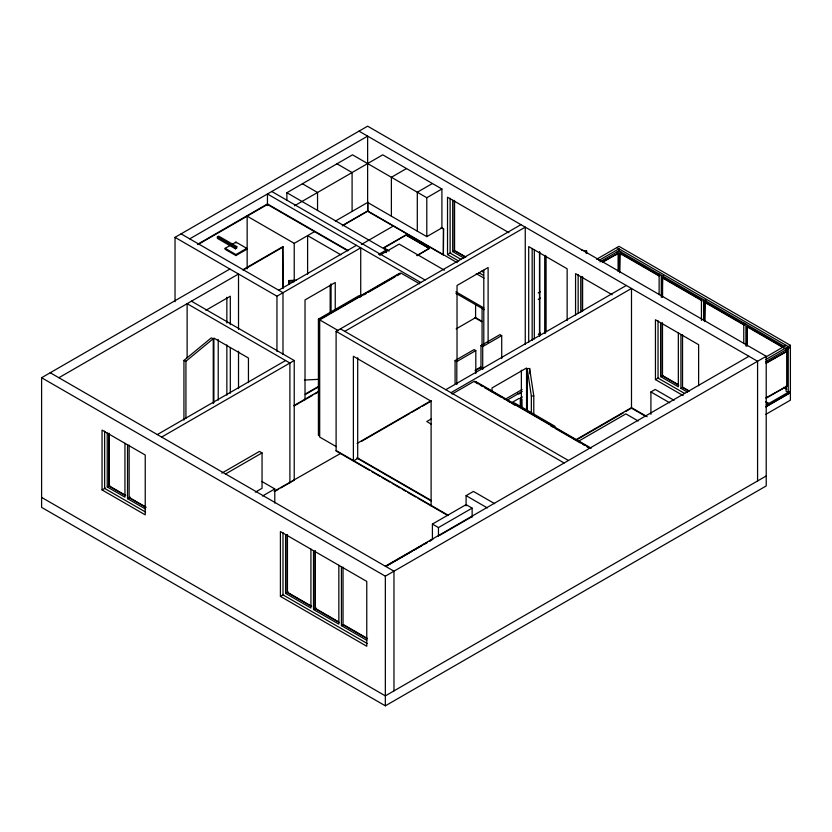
<?xml version="1.0" encoding="UTF-8"?>
<svg xmlns="http://www.w3.org/2000/svg" width="832" height="832" viewBox="0 0 832 832"><rect width="100%" height="100%" fill="white"/><g stroke="black" fill="none" stroke-linecap="round" stroke-linejoin="round"><path stroke-width="1.25" d="M585.728 252.834L586.602 250.962L581.485 250.172M183.934 420.098L183.934 360.433L211.255 337.906L213.252 338.707L213.252 403.572M185.931 418.309L185.931 361.244L213.252 338.707M175.032 301.704L175.032 237.359L367.63 126.173L766.22 356.283L766.22 485.93L385.341 705.827L41.6 507.374L41.6 377.728L229.882 269.027M189.717 238.857L367.63 136.136L367.63 163.166M197.496 244.348L267.446 203.954L348.171 250.557M286.884 200.512L286.884 192.733L352.518 154.835L426.795 197.725L441.906 188.999L441.906 227.895L426.795 236.621L367.63 202.457L335.369 221.083M197.922 244.598L267.883 204.204M217.36 236.86L218.65 236.122L236.787 246.584L236.787 248.082L235.498 248.83L217.36 238.358L217.36 236.86L235.498 247.333L236.787 246.584M294.434 205.826L382.751 154.835L441.906 188.999M232.69 243.974L235.924 242.102L246.719 248.331L246.719 249.33L235.924 255.559L225.129 249.33L225.129 248.331L230.526 245.222M225.129 248.331L235.924 254.571L246.719 248.331M406.505 168.553L391.383 177.278L391.383 216.174M242.85 269.766L282.776 246.709L283.213 288.205M243.277 270.015L283.213 246.958M58.874 377.728L238.514 274.009L238.514 329.347M247.156 268.85L247.156 216.174L294.226 243.35L314.517 231.629M343.106 225.098L367.63 210.933L457.236 262.673M342.254 225.888L367.89 211.089L367.89 202.01M205.878 310.305L230.308 296.202L230.308 324.667M432.411 183.508L417.3 192.234L417.3 231.13M278.678 290.222L356.408 245.346M361.369 244.473L393.546 225.898M175.032 237.359L276.952 296.202L360.724 247.832L360.724 295.443M388.055 250.65L383.614 247.832L406.068 234.874L429.385 248.331L417.04 255.715M383.614 248.082L406.068 235.123L429.385 248.581M378.643 254.446L386.204 250.078L386.204 252.668M379.725 255.31L399.162 244.098L444.361 270.192M441.147 227.75L443.633 228.883L443.383 254.966L367.63 211.234L367.63 163.561M417.04 255.466L429.385 248.331M397.124 275.683L400.452 273.759L399.589 273.26L319.27 319.634L319.27 435.822L318.406 435.323L318.406 319.134L359.434 295.454L360.298 295.953M336.253 446.628L319.696 437.07L319.696 319.883L400.889 273.021L419.65 283.847M361.65 296.171L359.434 297.45L358.571 296.951M363.865 294.892L366.08 293.613M368.295 292.323L394.909 276.962M508.945 232.69L447.522 197.226L447.522 254.571L450.767 252.699M452.702 200.21L452.702 251.576L454.563 250.505L454.563 200.429M157.331 434.574L285.584 360.526M369.658 470.392L336.107 451.027L336.107 331.354L520.936 224.65M161.647 437.07L294.226 360.526L294.226 480.199M344.75 331.354L525.252 227.146L525.252 344.24M102.055 489.923L145.236 514.852L145.236 455.021L102.055 430.082L102.055 489.923L105.3 488.051M107.234 433.077L107.234 486.928L109.834 485.43M305.323 394.004L318.656 386.318M305.323 394.503L318.656 386.818M127.535 444.798L127.535 498.649L130.125 497.151M293.706 405.704L319.394 390.874M294.819 405.558L298.407 403.489M299.291 402.979L312.697 395.242M314.933 393.952L319.394 391.373M456.165 328.869L475.592 317.647L475.592 304.647M221.832 473.127L259.459 451.402L262.049 452.899L262.049 488.301L255.414 492.138M538.21 292.958L540.457 291.668M596.596 259.251L618.966 246.345L790.4 345.322L790.4 391.196L788.237 392.444L786.084 391.196L786.084 386.027M225.534 473.98L262.049 452.899M598.749 260.499L618.966 248.83L618.966 271.482M599.872 261.851L618.966 250.827M602.139 262.038L618.103 253.323L618.103 271.419M538.273 299.406L540.488 298.126M602.576 262.278L618.103 253.323M619.83 272.709L620.256 253.074L659.298 275.61M455.083 383.49L455.083 360.547L474.084 349.586L475.81 350.584L475.81 373.516M480.99 368.534L480.99 345.592L499.99 334.62L501.717 335.618L501.717 358.561M455.083 360.547L456.81 361.546L475.81 350.584M480.99 345.592L482.716 346.59L501.717 335.618M475.228 370.209L480.802 366.995M475.228 370.708L480.802 367.494M538.273 334.318L540.488 333.029M445.796 389.698L626.298 285.48M262.506 496.018L274.789 488.925L274.789 503.058M274.092 491.327L340.434 453.523M357.084 443.414L431.08 400.691M275.215 491.171L278.658 489.185M280.831 487.926L294.33 480.137M361.566 441.324L409.864 413.431M412.017 412.194L419.973 407.597M422.105 406.37L431.08 401.19L353.382 356.283L353.382 461.001L357.698 458.505L357.698 357.677M450.975 392.683L631.488 288.475L631.488 408.148L625.882 411.382M452.088 394.046L474.302 381.222L590.637 448.386M662.147 297.149L662.574 277.503L701.626 300.05M431.257 418.933L426.795 421.512L431.257 424.185M505.679 399.006L522.215 389.459M506.782 400.369L522.215 391.456M520.291 393.214L518.991 393.962L517.702 393.214M511.17 402.969L518.991 398.445M520.291 405.85L520.291 398.195L522.527 396.906M513.594 403.406L514.457 402.906L555.048 426.348L554.185 426.847M516.183 404.903L515.32 405.402L512.034 403.499M704.465 321.578L704.902 301.933L743.943 324.48M551.595 425.35L550.732 425.849L552.926 427.118M746.782 346.008L747.219 326.373L784.035 347.62M698.63 385.726L698.63 344.698L655.45 319.758L655.45 379.6L658.694 377.728M660.629 322.754L660.629 376.605L662.49 375.534L677.986 384.478M280.405 596.378L366.766 646.246L366.766 581.422L280.405 531.554L280.405 596.378L283.639 594.516M285.584 534.55L285.584 593.393L288.174 591.895M466.097 505.866L466.097 495.654L473.429 491.421L494.707 503.703M650.915 414.378L650.915 391.945L655.231 389.449L674.055 400.317M575.432 440.014L631.488 407.649L647.15 416.686M576.545 439.868L623.667 412.662M432.411 539.375L432.411 524.077L466.097 504.629L472.139 508.123L472.139 517.046M578.126 441.449L625.872 413.878L638.186 420.992M432.411 524.077L438.454 527.571L472.139 508.123M680.93 334.474L680.93 388.326L682.791 387.254L688.324 390.447M385.341 566.218L748.946 356.283M385.954 566.259L427.274 542.402M429.51 541.112L432.858 539.178M385.954 566.363L411.632 551.533M413.868 550.243L421.689 545.73M423.925 544.44L427.274 542.506M429.51 541.216L431.735 539.926M439.577 535.402L472.139 516.599M313.508 550.67L313.508 609.513L316.098 608.015M41.6 377.728L385.341 576.181L766.22 356.283M765.877 356.99L786.084 345.322M765.783 359.528L790.4 345.322M765.783 361.525L790.4 347.318M765.877 362.97L787.374 351.052L787.374 385.954L766.314 398.122M766.314 363.22L787.374 351.052M341.432 566.79L341.432 625.633L343.294 624.562L367.526 638.55M765.877 397.873L787.374 385.954M766.303 404.955L768.55 403.655L768.55 405.153L766.303 406.453M768.81 403.51L790.14 391.196L790.14 392.694L768.81 405.007L768.81 403.51L765.461 401.575M765.721 406.931L790.4 392.694L790.4 400.171L765.721 414.419M766.22 475.966L385.341 695.864L41.6 497.401M288.694 284.409L288.694 280.561L296.452 280.166M288.694 280.561L288.912 281.965L294.081 281.705M527.197 411.434L527.197 368.628L529.63 368.503L533.78 395.907L533.78 415.355M304.429 380.058L318.646 379.34M527.197 368.628L531.346 396.022L533.78 395.907M183.934 360.433L185.931 361.244M616.803 247.582L788.237 346.57L788.237 392.444M619.039 250.879L784.878 346.622M619.83 253.323L658.871 275.86M662.147 277.753L702.302 300.945M704.465 302.182L744.63 325.374M746.782 326.622L783.598 347.87M358.998 131.154L757.578 361.275L757.578 480.948M783.453 387.338L786.802 389.262M612.154 294.767L575.567 273.634L575.567 314.954M766.324 402.376L768.55 403.655M336.97 163.81L352.092 172.536L352.092 211.432M441.407 227.604L443.633 228.883M455.686 251.15L465.806 256.994M465.546 257.14L454.303 250.65L454.303 200.574M452.702 251.576L463.954 258.066M461.282 259.522L450.112 253.074L450.112 198.276M481.385 271.128L483.621 272.418M678.829 385.268L662.23 375.69L662.23 323.118M689.166 391.238L682.531 387.4L682.531 334.828M660.629 376.605L678.34 386.828L678.34 332.977M680.93 388.326L687.565 392.163M447.522 254.571L458.692 261.019M478.795 272.626L483.257 275.205M684.622 393.442L658.039 378.102L658.039 320.809M476.237 273.634L484.058 278.158M655.45 379.6L683.134 395.585M302.432 183.758L317.543 192.483L317.543 210.642M650.915 391.945L669.739 402.813M383.614 247.832L389.168 251.046M286.884 192.733L386.204 250.078M455.915 291.824L483.85 307.954M455.915 293.322L484.234 309.67M271.762 191.485L425.069 279.999M420.753 282.485L267.446 193.981L267.446 205.566M475.062 317.335L481.77 321.214M475.062 317.834L481.77 321.714M632.112 408.512L646.027 416.541M267.446 204.454L347.786 250.838M340.87 254.821L307.611 235.622L307.611 274.165M520.291 398.195L522.018 399.194L522.018 406.838M591.094 448.146L475.592 381.472L474.729 381.971L478.026 383.864M480.22 385.133L482.404 386.402M484.598 387.67L501.062 397.166M503.256 398.434L505.45 399.703M507.645 400.972L509.839 402.241M555.121 428.376L580.351 442.946M582.546 444.215L584.74 445.484M586.934 446.753L589.129 448.011M181.085 233.875L282.994 292.708L282.994 354.484M340.434 328.858L568.433 460.502M318.406 319.134L319.27 319.634M319.696 319.883L338.458 330.72M336.107 331.354L564.117 462.998M191.443 301.184L294.226 360.526M466.097 495.654L487.365 507.936M357.094 457.662L431.205 500.448M357.094 458.162L431.205 500.947M336.107 450.528L448.344 515.33M371.904 471.692L379.766 476.237M382.023 477.537L389.886 482.082M392.132 483.371L400.005 487.916M402.251 489.216L405.621 491.161M407.878 492.461L415.74 497.006M417.986 498.306L447.876 515.559M261.83 481.447L274.789 488.925M50.232 372.746L393.973 571.199L393.973 690.872M110.198 486.502L125.694 495.446M129.397 497.578L145.995 507.156M125.434 495.591L108.836 486.013L108.836 433.441M145.735 507.312L129.137 497.723L129.137 445.151M107.234 486.928L124.946 497.151L124.946 443.3M127.535 498.649L145.236 508.872M311.678 606.31L287.446 592.322L287.446 534.758M338.499 621.795L315.37 608.442L315.37 550.878M311.418 606.455L287.186 592.467L287.186 534.903M339.342 622.575L315.11 608.587L315.11 551.034M367.266 638.706L343.034 624.707L343.034 567.154M145.621 512.075L104.645 488.426L104.645 431.132M285.584 593.393L310.918 608.015L310.918 549.172M313.508 609.513L338.842 624.135L338.842 565.302M341.432 625.633L366.766 640.266M367.12 643.458L282.994 594.88L282.994 532.657M786.947 350.802L786.947 385.705M786.084 348.608L786.084 351.187M747.219 326.373L747.219 345.758M745.919 324.126L745.919 346.07M743.766 322.878L743.766 343.533M705.765 299.738L705.765 303.607M704.902 301.933L704.902 321.329M703.602 299.697L703.602 320.341M701.438 298.449L701.438 320.382M663.437 275.309L663.437 277.888M662.574 277.503L662.574 296.899M662.49 322.962L662.49 375.534M661.284 275.257L661.284 297.201M659.121 274.019L659.121 294.663M621.119 252.158L621.119 254.748M616.803 252.158L616.803 254.748M586.602 250.962L586.602 253.542M582.598 276.838L582.598 311.272M582.338 276.983L582.338 311.418M580.746 276.63L580.746 312.343M578.157 274.726L578.157 313.456M567.143 320.538L567.143 268.778L528.705 246.584L528.705 342.337M545.896 256.058L545.896 331.677M545.511 255.611L545.511 332.509M545.418 255.819L545.418 332.717M545.033 255.372L545.033 333.549M539.718 252.158L539.718 335.962M539.5 251.815L539.5 336.003M534.321 249.631L534.321 338.998M532.168 248.477L532.168 340.35M531.346 396.022L531.346 412.89M529.63 368.503L529.63 373.693M526.552 410.623L526.552 368.004L492.003 387.951L492.003 391.83M521.362 370.178L521.362 407.628M488.114 342.43L488.114 267.53L457.028 285.48L457.028 360.381M483.798 270.202L483.798 345.103M482.716 346.59L482.716 369.533M482.071 308.422L482.071 346.102M456.81 361.546L456.81 384.488M443.383 229.039L443.383 254.966M438.454 527.571L438.454 536.494M431.111 401.17L431.111 505.877M426.795 197.725L426.795 236.621M385.341 576.181L385.341 705.827M335.244 309.691L335.244 282.495L305.022 299.946L305.022 399.672M330.928 283.868L330.928 312.374M330.502 284.898L330.502 313.258M330.283 285.012L330.283 313.258M294.226 243.35L294.226 280.602M289.9 482.695L289.9 363.022L187.127 303.68L187.127 357.729M288.912 281.965L288.912 284.534M282.776 246.709L282.776 287.955M276.952 296.202L276.952 351.53M248.446 382.564L248.446 358.03L213.897 338.083L213.897 402.657M238.514 351.218L238.514 388.544M235.924 242.102L235.924 243.1M235.924 254.571L235.924 255.559M235.498 247.333L235.498 248.83M230.308 347.963L230.308 393.245M226.855 297.284L226.855 323.034M226.855 344.926L226.855 395.138M218.223 339.466L218.223 400.161M109.096 433.285L109.096 485.857"/></g></svg>
